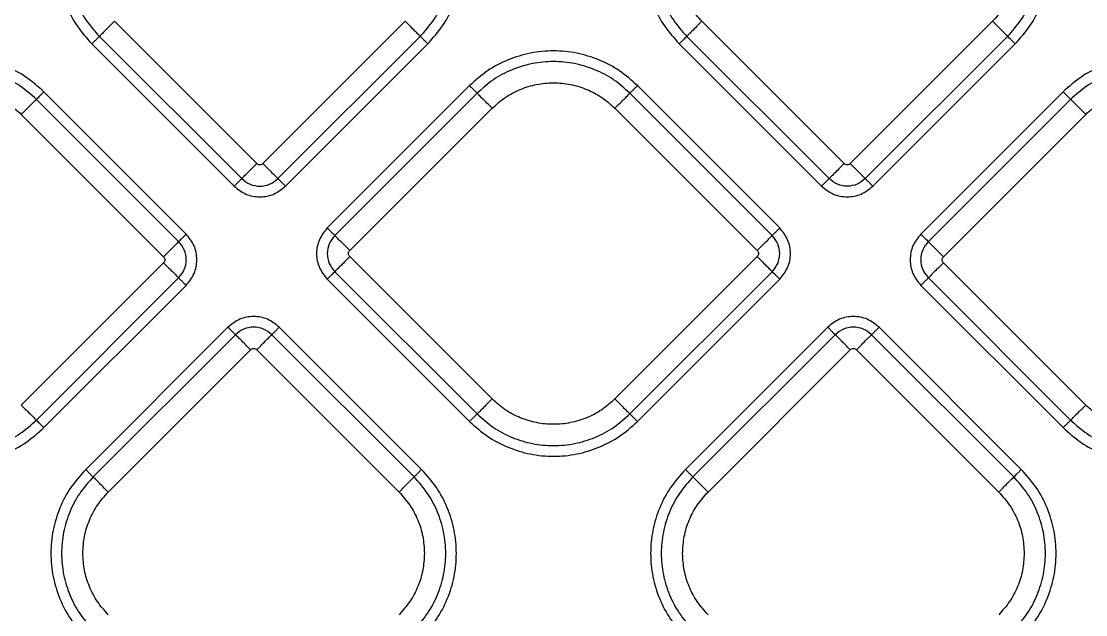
# Model space of a CAD drawing. Extents: x 400 to 501, y 484 to 634.
# Drawn here: x 456.23 to 461.158, y 556.683 to 559.431 of the extents above; entities that cross this region are included whole.
import ezdxf

# ---------------------------------------------------------------- set-up
doc = ezdxf.new("R2010")
doc.units = 0
doc.header["$MEASUREMENT"] = 0
doc.layers.add('DIM', color=3, linetype='Continuous')
doc.layers.add('GEOMETRY', color=3, linetype='Continuous', lineweight=25)

# ---------------------------------------------------------------- blocks, each defined once
blk = doc.blocks.new('2026 GRANDEE')
at = {"layer": 'GEOMETRY', "ltscale": 16}
for p, q in [((6.8952, -38.0681), (6.2364, -37.4093)), ((7.5823, -37.4093), (6.9235, -38.0681)), ((9.6147, -38.0682), (8.9559, -37.4093)), ((10.3018, -37.4093), (9.643, -38.0682)), ((6.1667, -37.479), (6.8255, -38.1379)), ((6.9932, -38.1379), (7.652, -37.479)), ((8.8861, -37.4791), (9.545, -38.1379)), ((9.7127, -38.1379), (10.3715, -37.4791)), ((6.1318, -37.5139), (6.7906, -38.1727)), ((7.0281, -38.1727), (7.6869, -37.5139)), ((8.8513, -37.5139), (9.5101, -38.1727)), ((9.7476, -38.1728), (10.4064, -37.5139)), ((6.5686, -38.3948), (5.9097, -37.7359)), ((7.8805, -37.7074), (7.2216, -38.3663)), ((7.9153, -37.7423), (7.2565, -38.4011)), ((9.2817, -38.4011), (8.6229, -37.7423)), ((9.3166, -38.3663), (8.6578, -37.7074)), ((10.6284, -37.7359), (9.9696, -38.3948)), ((6.5337, -38.4296), (5.8749, -37.7708)), ((10.6633, -37.7708), (10.0045, -38.4296)), ((5.8051, -37.8405), (6.464, -38.4994)), ((7.3262, -38.4709), (7.985, -37.812)), ((8.5532, -37.812), (9.212, -38.4709)), ((10.0742, -38.4994), (10.733, -37.8405)), ((6.464, -38.5276), (5.8051, -39.1865)), ((7.985, -39.158), (7.3262, -38.4991)), ((9.212, -38.4991), (8.5532, -39.158)), ((10.733, -39.1865), (10.0742, -38.5276)), ((7.2565, -38.5689), (7.9153, -39.2277)), ((8.6229, -39.2277), (9.2817, -38.5689)), ((5.8749, -39.2562), (6.5337, -38.5974)), ((5.9097, -39.2911), (6.5686, -38.6322)), ((7.2216, -38.6037), (7.8805, -39.2626)), ((8.6578, -39.2626), (9.3166, -38.6037)), ((9.9696, -38.6322), (10.6284, -39.2911)), ((10.0045, -38.5974), (10.6633, -39.2562)), ((6.7621, -38.8258), (6.1033, -39.4846)), ((7.6584, -39.4846), (6.9996, -38.8258)), ((9.5386, -38.8258), (8.8798, -39.4846)), ((10.4349, -39.4846), (9.7761, -38.8258)), ((6.797, -38.8606), (6.1381, -39.5195)), ((7.6235, -39.5195), (6.9647, -38.8606)), ((9.5735, -38.8606), (8.9147, -39.5194)), ((10.4, -39.5194), (9.7412, -38.8606)), ((6.2079, -39.5892), (6.8667, -38.9304)), ((6.895, -38.9304), (7.5538, -39.5892)), ((8.9844, -39.5892), (9.6432, -38.9303)), ((9.6715, -38.9303), (10.3303, -39.5892))]:
    blk.add_line(p, q, dxfattribs=at)
for points in [[(6.1318, -36.7366), (6.1078, -36.7635), (6.0598, -36.8172), (6.0096, -36.9137), (5.9778, -37.0173), (5.9673, -37.1252), (5.9778, -37.2332), (6.0096, -37.3367), (6.0598, -37.4332), (6.1078, -37.487), (6.1318, -37.5139)], [(7.6869, -37.5139), (7.7109, -37.487), (7.7589, -37.4332), (7.8091, -37.3367), (7.8409, -37.2332), (7.8514, -37.1252), (7.8409, -37.0173), (7.8091, -36.9137), (7.7589, -36.8172), (7.7109, -36.7635), (7.6869, -36.7366)], [(8.8513, -36.7366), (8.8273, -36.7635), (8.7793, -36.8173), (8.729, -36.9138), (8.6973, -37.0173), (8.6868, -37.1253), (8.6973, -37.2332), (8.729, -37.3368), (8.7793, -37.4333), (8.8273, -37.487), (8.8513, -37.5139)], [(10.4064, -37.5139), (10.4304, -37.487), (10.4784, -37.4333), (10.5286, -37.3368), (10.5603, -37.2332), (10.5709, -37.1253), (10.5603, -37.0173), (10.5286, -36.9138), (10.4784, -36.8173), (10.4304, -36.7635), (10.4064, -36.7366)], [(6.1667, -36.7714), (6.1448, -36.7959), (6.1011, -36.8449), (6.0554, -36.9327), (6.0265, -37.027), (6.0169, -37.1252), (6.0265, -37.2235), (6.0554, -37.3178), (6.1011, -37.4056), (6.1448, -37.4546), (6.1667, -37.479)], [(7.652, -37.479), (7.6739, -37.4546), (7.7176, -37.4056), (7.7633, -37.3178), (7.7922, -37.2235), (7.8018, -37.1252), (7.7922, -37.027), (7.7633, -36.9327), (7.7176, -36.8449), (7.6739, -36.7959), (7.652, -36.7714)], [(8.8861, -36.7715), (8.8643, -36.796), (8.8206, -36.8449), (8.7749, -36.9327), (8.746, -37.027), (8.7364, -37.1253), (8.746, -37.2235), (8.7749, -37.3178), (8.8206, -37.4056), (8.8643, -37.4546), (8.8861, -37.4791)], [(10.3715, -37.4791), (10.3934, -37.4546), (10.4371, -37.4056), (10.4828, -37.3178), (10.5117, -37.2235), (10.5213, -37.1253), (10.5117, -37.027), (10.4828, -36.9327), (10.4371, -36.8449), (10.3934, -36.796), (10.3715, -36.7715)], [(8.9559, -37.4093), (8.9383, -37.3897), (8.9032, -37.3504), (8.8667, -37.2799), (8.8427, -37.2042), (8.8397, -37.1516), (8.8382, -37.1253)], [(10.4195, -37.1253), (10.418, -37.1516), (10.415, -37.2042), (10.391, -37.2799), (10.3545, -37.3504), (10.3194, -37.3897), (10.3018, -37.4093)], [(6.2364, -37.4093), (6.2281, -37.4176), (6.2115, -37.4341), (6.1899, -37.4558), (6.1733, -37.4724), (6.1689, -37.4768), (6.1667, -37.479)], [(7.5823, -37.4093), (7.5906, -37.4176), (7.6072, -37.4341), (7.6288, -37.4558), (7.6454, -37.4724), (7.6498, -37.4768), (7.652, -37.479)], [(8.9559, -37.4093), (8.9476, -37.4176), (8.931, -37.4342), (8.9094, -37.4558), (8.8928, -37.4724), (8.8884, -37.4768), (8.8861, -37.4791)], [(10.3018, -37.4093), (10.3101, -37.4176), (10.3266, -37.4342), (10.3483, -37.4558), (10.3649, -37.4724), (10.3693, -37.4768), (10.3715, -37.4791)], [(6.1318, -37.5139), (6.1359, -37.5097), (6.1442, -37.5015), (6.155, -37.4906), (6.1633, -37.4823), (6.1655, -37.4801), (6.1667, -37.479)], [(7.6869, -37.5139), (7.6828, -37.5097), (7.6745, -37.5015), (7.6637, -37.4906), (7.6554, -37.4823), (7.6532, -37.4801), (7.652, -37.479)], [(8.8513, -37.5139), (8.8554, -37.5098), (8.8637, -37.5015), (8.8745, -37.4907), (8.8828, -37.4824), (8.885, -37.4802), (8.8861, -37.4791)], [(10.4064, -37.5139), (10.4023, -37.5098), (10.394, -37.5015), (10.3832, -37.4907), (10.3749, -37.4824), (10.3726, -37.4802), (10.3715, -37.4791)], [(8.6578, -37.7074), (8.6309, -37.6834), (8.5771, -37.6355), (8.4806, -37.5852), (8.3771, -37.5535), (8.2691, -37.5429), (8.1611, -37.5535), (8.0576, -37.5852), (7.9611, -37.6355), (7.9073, -37.6834), (7.8805, -37.7074)], [(5.9097, -37.7359), (5.8828, -37.712), (5.8291, -37.664), (5.7326, -37.6137), (5.629, -37.582), (5.5211, -37.5714), (5.4131, -37.582), (5.3096, -37.6137), (5.2131, -37.664), (5.1593, -37.712), (5.1324, -37.7359)], [(8.6229, -37.7423), (8.5984, -37.7205), (8.5495, -37.6768), (8.4616, -37.631), (8.3674, -37.6022), (8.2691, -37.5926), (8.1708, -37.6022), (8.0766, -37.631), (7.9887, -37.6768), (7.9398, -37.7205), (7.9153, -37.7423)], [(11.4057, -37.7359), (11.3788, -37.712), (11.3251, -37.664), (11.2286, -37.6137), (11.125, -37.582), (11.0171, -37.5714), (10.9091, -37.582), (10.8056, -37.6137), (10.7091, -37.664), (10.6553, -37.712), (10.6284, -37.7359)], [(5.8749, -37.7708), (5.8504, -37.749), (5.8014, -37.7053), (5.7136, -37.6595), (5.6194, -37.6307), (5.5211, -37.6211), (5.4228, -37.6307), (5.3285, -37.6595), (5.2407, -37.7053), (5.1918, -37.749), (5.1673, -37.7708)], [(11.3709, -37.7708), (11.3464, -37.749), (11.2974, -37.7053), (11.2096, -37.6595), (11.1154, -37.6307), (11.0171, -37.6211), (10.9188, -37.6307), (10.8245, -37.6595), (10.7367, -37.7053), (10.6878, -37.749), (10.6633, -37.7708)], [(7.985, -37.812), (8.0047, -37.7945), (8.044, -37.7594), (8.1145, -37.7227), (8.1902, -37.6995), (8.2691, -37.6918), (8.348, -37.6995), (8.4237, -37.7227), (8.4942, -37.7594), (8.5335, -37.7945), (8.5532, -37.812)], [(5.237, -37.8405), (5.2567, -37.823), (5.296, -37.7879), (5.3665, -37.7512), (5.4422, -37.728), (5.5211, -37.7203), (5.6, -37.728), (5.6757, -37.7512), (5.7462, -37.7879), (5.7855, -37.823), (5.8051, -37.8405)], [(5.9097, -37.7359), (5.9056, -37.7401), (5.8973, -37.7484), (5.8865, -37.7592), (5.8782, -37.7675), (5.876, -37.7697), (5.8749, -37.7708)], [(7.8805, -37.7074), (7.8846, -37.7116), (7.8929, -37.7199), (7.9037, -37.7307), (7.912, -37.739), (7.9142, -37.7412), (7.9153, -37.7423)], [(7.985, -37.812), (7.9768, -37.8037), (7.9602, -37.7872), (7.9386, -37.7655), (7.922, -37.7489), (7.9175, -37.7445), (7.9153, -37.7423)], [(8.5532, -37.812), (8.5615, -37.8037), (8.578, -37.7872), (8.5997, -37.7655), (8.6163, -37.7489), (8.6207, -37.7445), (8.6229, -37.7423)], [(8.6578, -37.7074), (8.6536, -37.7116), (8.6453, -37.7199), (8.6345, -37.7307), (8.6262, -37.739), (8.624, -37.7412), (8.6229, -37.7423)], [(10.6284, -37.7359), (10.6326, -37.7401), (10.6408, -37.7484), (10.6517, -37.7592), (10.66, -37.7675), (10.6622, -37.7697), (10.6633, -37.7708)], [(10.733, -37.8405), (10.7527, -37.823), (10.792, -37.7879), (10.8625, -37.7512), (10.9382, -37.728), (11.0171, -37.7203), (11.096, -37.728), (11.1717, -37.7512), (11.2422, -37.7879), (11.2815, -37.823), (11.3011, -37.8405)], [(5.8051, -37.8405), (5.8134, -37.8323), (5.83, -37.8157), (5.8516, -37.794), (5.8682, -37.7774), (5.8727, -37.773), (5.8749, -37.7708)], [(10.733, -37.8405), (10.7247, -37.8323), (10.7082, -37.8157), (10.6865, -37.794), (10.6699, -37.7774), (10.6655, -37.773), (10.6633, -37.7708)], [(6.8255, -38.1379), (6.8277, -38.1356), (6.8321, -38.1312), (6.8487, -38.1146), (6.8704, -38.093), (6.8869, -38.0764), (6.8952, -38.0681)], [(6.9235, -38.0681), (6.9318, -38.0764), (6.9483, -38.093), (6.97, -38.1146), (6.9866, -38.1312), (6.991, -38.1356), (6.9932, -38.1379)], [(9.6147, -38.0682), (9.6064, -38.0764), (9.5899, -38.093), (9.5682, -38.1147), (9.5516, -38.1313), (9.5472, -38.1357), (9.545, -38.1379)], [(9.643, -38.0682), (9.6513, -38.0764), (9.6678, -38.093), (9.6895, -38.1147), (9.7061, -38.1313), (9.7105, -38.1357), (9.7127, -38.1379)], [(6.8255, -38.1379), (6.8244, -38.139), (6.8222, -38.1412), (6.8139, -38.1495), (6.803, -38.1603), (6.7948, -38.1686), (6.7906, -38.1727)], [(7.0281, -38.1727), (7.0239, -38.1686), (7.0157, -38.1603), (7.0048, -38.1495), (6.9965, -38.1412), (6.9943, -38.139), (6.9932, -38.1379)], [(9.545, -38.1379), (9.5439, -38.139), (9.5417, -38.1412), (9.5334, -38.1495), (9.5225, -38.1603), (9.5143, -38.1686), (9.5101, -38.1728)], [(9.7476, -38.1727), (9.7434, -38.1686), (9.7351, -38.1603), (9.7243, -38.1495), (9.716, -38.1412), (9.7138, -38.139), (9.7127, -38.1379)], [(7.2216, -38.3663), (7.2258, -38.3704), (7.234, -38.3787), (7.2449, -38.3895), (7.2532, -38.3978), (7.2554, -38.4), (7.2565, -38.4011)], [(9.3166, -38.3663), (9.3125, -38.3704), (9.3042, -38.3787), (9.2933, -38.3895), (9.285, -38.3978), (9.2828, -38.4), (9.2817, -38.4011)], [(6.464, -38.4994), (6.4723, -38.4911), (6.4888, -38.4745), (6.5105, -38.4529), (6.5271, -38.4363), (6.5315, -38.4319), (6.5337, -38.4296)], [(6.5686, -38.3948), (6.5644, -38.3989), (6.5561, -38.4072), (6.5453, -38.418), (6.537, -38.4263), (6.5348, -38.4285), (6.5337, -38.4296)], [(7.3262, -38.4709), (7.3179, -38.4626), (7.3014, -38.446), (7.2797, -38.4244), (7.2631, -38.4078), (7.2587, -38.4033), (7.2565, -38.4011)], [(9.212, -38.4709), (9.2203, -38.4626), (9.2368, -38.446), (9.2585, -38.4244), (9.2751, -38.4078), (9.2795, -38.4033), (9.2817, -38.4011)], [(9.9696, -38.3948), (9.9737, -38.3989), (9.982, -38.4072), (9.9928, -38.418), (10.0011, -38.4263), (10.0033, -38.4285), (10.0045, -38.4296)], [(10.0742, -38.4994), (10.0659, -38.4911), (10.0493, -38.4745), (10.0277, -38.4529), (10.0111, -38.4363), (10.0067, -38.4319), (10.0045, -38.4296)], [(6.464, -38.5276), (6.4723, -38.5359), (6.4888, -38.5525), (6.5105, -38.5741), (6.5271, -38.5907), (6.5315, -38.5952), (6.5337, -38.5974)], [(7.3262, -38.4991), (7.3179, -38.5074), (7.3014, -38.524), (7.2797, -38.5456), (7.2631, -38.5622), (7.2587, -38.5666), (7.2565, -38.5689)], [(9.212, -38.4991), (9.2203, -38.5074), (9.2368, -38.524), (9.2585, -38.5456), (9.2751, -38.5622), (9.2795, -38.5666), (9.2817, -38.5689)], [(10.0742, -38.5276), (10.0659, -38.5359), (10.0493, -38.5525), (10.0277, -38.5741), (10.0111, -38.5907), (10.0067, -38.5952), (10.0045, -38.5974)], [(7.2216, -38.6037), (7.2258, -38.5996), (7.234, -38.5913), (7.2449, -38.5805), (7.2532, -38.5722), (7.2554, -38.57), (7.2565, -38.5689)], [(9.3166, -38.6037), (9.3125, -38.5996), (9.3042, -38.5913), (9.2933, -38.5805), (9.285, -38.5722), (9.2828, -38.57), (9.2817, -38.5689)], [(6.5686, -38.6322), (6.5644, -38.6281), (6.5561, -38.6198), (6.5453, -38.609), (6.537, -38.6007), (6.5348, -38.5985), (6.5337, -38.5974)], [(9.9696, -38.6322), (9.9737, -38.6281), (9.982, -38.6198), (9.9928, -38.609), (10.0011, -38.6007), (10.0033, -38.5985), (10.0045, -38.5974)], [(6.7621, -38.8258), (6.7663, -38.8299), (6.7745, -38.8382), (6.7854, -38.849), (6.7937, -38.8573), (6.7959, -38.8595), (6.797, -38.8606)], [(6.9996, -38.8258), (6.9954, -38.8299), (6.9871, -38.8382), (6.9763, -38.849), (6.968, -38.8573), (6.9658, -38.8595), (6.9647, -38.8606)], [(9.5386, -38.8258), (9.5428, -38.8299), (9.551, -38.8382), (9.5619, -38.849), (9.5702, -38.8573), (9.5724, -38.8595), (9.5735, -38.8606)], [(9.7761, -38.8258), (9.7719, -38.8299), (9.7637, -38.8382), (9.7528, -38.849), (9.7445, -38.8573), (9.7423, -38.8595), (9.7412, -38.8606)], [(6.8667, -38.9304), (6.8584, -38.9221), (6.8419, -38.9055), (6.8202, -38.8839), (6.8036, -38.8673), (6.7992, -38.8629), (6.797, -38.8606)], [(6.895, -38.9304), (6.9033, -38.9221), (6.9198, -38.9055), (6.9415, -38.8839), (6.9581, -38.8673), (6.9625, -38.8629), (6.9647, -38.8606)], [(9.6432, -38.9303), (9.6349, -38.9221), (9.6184, -38.9055), (9.5967, -38.8838), (9.5801, -38.8673), (9.5757, -38.8628), (9.5735, -38.8606)], [(9.6715, -38.9303), (9.6798, -38.9221), (9.6963, -38.9055), (9.718, -38.8838), (9.7346, -38.8673), (9.739, -38.8628), (9.7412, -38.8606)], [(7.9153, -39.2277), (7.9175, -39.2255), (7.922, -39.2211), (7.9386, -39.2045), (7.9602, -39.1828), (7.9768, -39.1662), (7.985, -39.158)], [(8.5532, -39.158), (8.5335, -39.1755), (8.4942, -39.2106), (8.4237, -39.2473), (8.348, -39.2705), (8.2691, -39.2782), (8.1902, -39.2705), (8.1145, -39.2473), (8.044, -39.2106), (8.0047, -39.1755), (7.985, -39.158)], [(8.5532, -39.158), (8.5615, -39.1662), (8.578, -39.1828), (8.5997, -39.2045), (8.6163, -39.2211), (8.6207, -39.2255), (8.6229, -39.2277)], [(5.8051, -39.1865), (5.8134, -39.1948), (5.83, -39.2113), (5.8516, -39.233), (5.8682, -39.2496), (5.8727, -39.254), (5.8749, -39.2562)], [(10.6633, -39.2562), (10.6655, -39.254), (10.6699, -39.2496), (10.6865, -39.233), (10.7082, -39.2113), (10.7247, -39.1948), (10.733, -39.1865)], [(11.3011, -39.1865), (11.2815, -39.204), (11.2422, -39.2391), (11.1717, -39.2758), (11.096, -39.299), (11.0171, -39.3067), (10.9382, -39.299), (10.8625, -39.2758), (10.792, -39.2391), (10.7527, -39.204), (10.733, -39.1865)], [(5.1673, -39.2562), (5.1918, -39.278), (5.2407, -39.3217), (5.3285, -39.3675), (5.4228, -39.3963), (5.5211, -39.4059), (5.6194, -39.3963), (5.7136, -39.3675), (5.8014, -39.3217), (5.8504, -39.278), (5.8749, -39.2562)], [(5.9097, -39.2911), (5.9056, -39.2869), (5.8973, -39.2786), (5.8865, -39.2678), (5.8782, -39.2595), (5.876, -39.2573), (5.8749, -39.2562)], [(7.9153, -39.2277), (7.9142, -39.2288), (7.912, -39.231), (7.9037, -39.2393), (7.8929, -39.2501), (7.8846, -39.2584), (7.8805, -39.2626)], [(7.8805, -39.2626), (7.9073, -39.2865), (7.9611, -39.3345), (8.0576, -39.3848), (8.1611, -39.4165), (8.2691, -39.4271), (8.3771, -39.4165), (8.4806, -39.3848), (8.5771, -39.3345), (8.6309, -39.2865), (8.6578, -39.2626)], [(7.9153, -39.2277), (7.9398, -39.2495), (7.9887, -39.2932), (8.0766, -39.339), (8.1708, -39.3678), (8.2691, -39.3774), (8.3674, -39.3678), (8.4616, -39.339), (8.5495, -39.2932), (8.5984, -39.2495), (8.6229, -39.2277)], [(8.6578, -39.2626), (8.6536, -39.2584), (8.6453, -39.2501), (8.6345, -39.2393), (8.6262, -39.231), (8.624, -39.2288), (8.6229, -39.2277)], [(10.6633, -39.2562), (10.6622, -39.2573), (10.66, -39.2595), (10.6517, -39.2678), (10.6408, -39.2786), (10.6326, -39.2869), (10.6284, -39.2911)], [(10.6633, -39.2562), (10.6878, -39.278), (10.7367, -39.3217), (10.8245, -39.3675), (10.9188, -39.3963), (11.0171, -39.4059), (11.1154, -39.3963), (11.2096, -39.3675), (11.2974, -39.3217), (11.3464, -39.278), (11.3709, -39.2562)], [(5.1324, -39.2911), (5.1593, -39.3151), (5.2131, -39.363), (5.3096, -39.4133), (5.4131, -39.445), (5.5211, -39.4556), (5.629, -39.445), (5.7326, -39.4133), (5.8291, -39.363), (5.8828, -39.3151), (5.9097, -39.2911)], [(10.6284, -39.2911), (10.6553, -39.3151), (10.7091, -39.363), (10.8056, -39.4133), (10.9091, -39.445), (11.0171, -39.4556), (11.125, -39.445), (11.2286, -39.4133), (11.3251, -39.363), (11.3788, -39.3151), (11.4057, -39.2911)], [(6.1033, -39.4846), (6.0793, -39.5115), (6.0313, -39.5653), (5.981, -39.6618), (5.9493, -39.7653), (5.9388, -39.8733), (5.9493, -39.9812), (5.981, -40.0848), (6.0313, -40.1813), (6.0793, -40.235), (6.1033, -40.2619)], [(6.1381, -39.5195), (6.1163, -39.544), (6.0726, -39.5929), (6.0269, -39.6807), (5.998, -39.775), (5.9884, -39.8733), (5.998, -39.9715), (6.0269, -40.0658), (6.0726, -40.1536), (6.1163, -40.2026), (6.1381, -40.2271)], [(6.1033, -39.4846), (6.1074, -39.4888), (6.1157, -39.497), (6.1265, -39.5079), (6.1348, -39.5162), (6.137, -39.5184), (6.1381, -39.5195)], [(6.2079, -39.5892), (6.1996, -39.5809), (6.183, -39.5644), (6.1614, -39.5427), (6.1448, -39.5261), (6.1404, -39.5217), (6.1381, -39.5195)], [(7.5538, -39.5892), (7.5621, -39.5809), (7.5786, -39.5644), (7.6003, -39.5427), (7.6169, -39.5261), (7.6213, -39.5217), (7.6235, -39.5195)], [(7.6584, -39.4846), (7.6543, -39.4888), (7.646, -39.497), (7.6352, -39.5079), (7.6269, -39.5162), (7.6246, -39.5184), (7.6235, -39.5195)], [(7.6235, -40.2271), (7.6454, -40.2026), (7.6891, -40.1536), (7.7348, -40.0658), (7.7637, -39.9715), (7.7733, -39.8733), (7.7637, -39.775), (7.7348, -39.6807), (7.6891, -39.5929), (7.6454, -39.544), (7.6235, -39.5195)], [(7.6584, -40.2619), (7.6824, -40.235), (7.7304, -40.1813), (7.7806, -40.0848), (7.8123, -39.9812), (7.8229, -39.8733), (7.8123, -39.7653), (7.7806, -39.6618), (7.7304, -39.5653), (7.6824, -39.5115), (7.6584, -39.4846)], [(8.8798, -39.4846), (8.8558, -39.5115), (8.8078, -39.5652), (8.7576, -39.6617), (8.7258, -39.7653), (8.7153, -39.8732), (8.7258, -39.9812), (8.7576, -40.0847), (8.8078, -40.1812), (8.8558, -40.235), (8.8798, -40.2619)], [(8.9147, -39.5194), (8.8928, -39.5439), (8.8491, -39.5929), (8.8034, -39.6807), (8.7745, -39.775), (8.7649, -39.8732), (8.7745, -39.9715), (8.8034, -40.0658), (8.8491, -40.1536), (8.8928, -40.2026), (8.9147, -40.227)], [(8.8798, -39.4846), (8.8839, -39.4887), (8.8922, -39.497), (8.903, -39.5078), (8.9113, -39.5161), (8.9135, -39.5183), (8.9147, -39.5194)], [(8.9844, -39.5892), (8.9761, -39.5809), (8.9595, -39.5643), (8.9379, -39.5427), (8.9213, -39.5261), (8.9169, -39.5217), (8.9147, -39.5194)], [(10.3303, -39.5892), (10.3386, -39.5809), (10.3552, -39.5643), (10.3768, -39.5427), (10.3934, -39.5261), (10.3978, -39.5217), (10.4, -39.5194)], [(10.4349, -39.4846), (10.4308, -39.4887), (10.4225, -39.497), (10.4117, -39.5078), (10.4034, -39.5161), (10.4012, -39.5183), (10.4, -39.5194)], [(10.4, -40.227), (10.4219, -40.2026), (10.4656, -40.1536), (10.5113, -40.0658), (10.5402, -39.9715), (10.5498, -39.8732), (10.5402, -39.775), (10.5113, -39.6807), (10.4656, -39.5929), (10.4219, -39.5439), (10.4, -39.5194)], [(10.4349, -40.2619), (10.4589, -40.235), (10.5069, -40.1812), (10.5571, -40.0847), (10.5889, -39.9812), (10.5994, -39.8732), (10.5889, -39.7653), (10.5571, -39.6617), (10.5069, -39.5652), (10.4589, -39.5115), (10.4349, -39.4846)], [(6.0902, -39.8733), (6.0917, -39.847), (6.0947, -39.7944), (6.1187, -39.7187), (6.1552, -39.6481), (6.1903, -39.6089), (6.2079, -39.5892)], [(7.5538, -39.5892), (7.5714, -39.6089), (7.6065, -39.6481), (7.643, -39.7187), (7.667, -39.7944), (7.67, -39.847), (7.6715, -39.8733)], [(8.8667, -39.8732), (8.8682, -39.8469), (8.8712, -39.7943), (8.8952, -39.7186), (8.9317, -39.6481), (8.9668, -39.6088), (8.9844, -39.5892)], [(10.3303, -39.5892), (10.3479, -39.6088), (10.383, -39.6481), (10.4195, -39.7186), (10.4435, -39.7943), (10.4465, -39.8469), (10.448, -39.8732)], [(6.2079, -40.1573), (6.1903, -40.1377), (6.1552, -40.0984), (6.1187, -40.0279), (6.0947, -39.9522), (6.0917, -39.8996), (6.0902, -39.8733)], [(7.6715, -39.8733), (7.67, -39.8996), (7.667, -39.9522), (7.643, -40.0279), (7.6065, -40.0984), (7.5714, -40.1377), (7.5538, -40.1573)], [(8.9844, -40.1573), (8.9668, -40.1377), (8.9317, -40.0984), (8.8952, -40.0278), (8.8712, -39.9521), (8.8682, -39.8995), (8.8667, -39.8732)], [(10.448, -39.8732), (10.4465, -39.8995), (10.4435, -39.9521), (10.4195, -40.0278), (10.383, -40.0984), (10.3479, -40.1377), (10.3303, -40.1573)]]:
    blk.add_open_spline(points, degree=3, dxfattribs=at)
for points, knots in [([(6.9235, -38.0681), (6.9214, -38.0698), (6.9173, -38.073), (6.9093, -38.0745), (6.9014, -38.073), (6.8973, -38.0698), (6.8952, -38.0681)], [0, 0, 0, 0, 0.250227, 0.500001, 0.749773, 1, 1, 1, 1]), ([(9.643, -38.0682), (9.6409, -38.0698), (9.6368, -38.0731), (9.6288, -38.0745), (9.6209, -38.0731), (9.6168, -38.0698), (9.6147, -38.0682)], [0, 0, 0, 0, 0.250227, 0.500001, 0.749773, 1, 1, 1, 1]), ([(6.8255, -38.1379), (6.8377, -38.1476), (6.8623, -38.167), (6.9093, -38.1754), (6.9564, -38.167), (6.981, -38.1476), (6.9932, -38.1379)], [0, 0, 0, 0, 0.2499848, 0.4999945, 0.7500184, 1, 1, 1, 1]), ([(9.7127, -38.1379), (9.7004, -38.1476), (9.6759, -38.167), (9.6288, -38.1755), (9.5817, -38.167), (9.5572, -38.1476), (9.545, -38.1379)], [0, 0, 0, 0, 0.249989, 0.499995, 0.750011, 1, 1, 1, 1]), ([(6.7906, -38.1727), (6.808, -38.1865), (6.8427, -38.214), (6.9093, -38.2259), (6.976, -38.214), (7.0107, -38.1865), (7.0281, -38.1727)], [0, 0, 0, 0, 0.250039, 0.499994, 0.749965, 1, 1, 1, 1]), ([(9.5101, -38.1727), (9.5275, -38.1865), (9.5622, -38.214), (9.6288, -38.2259), (9.6955, -38.214), (9.7302, -38.1865), (9.7476, -38.1728)], [0, 0, 0, 0, 0.250033, 0.500005, 0.749962, 1, 1, 1, 1]), ([(7.2216, -38.3663), (7.2079, -38.3836), (7.1804, -38.4183), (7.1684, -38.485), (7.1804, -38.5517), (7.2079, -38.5864), (7.2216, -38.6037)], [0, 0, 0, 0, 0.250039, 0.499994, 0.749965, 1, 1, 1, 1]), ([(9.3166, -38.6037), (9.3303, -38.5864), (9.3578, -38.5517), (9.3698, -38.485), (9.3578, -38.4183), (9.3303, -38.3836), (9.3166, -38.3663)], [0, 0, 0, 0, 0.2500385, 0.4999937, 0.7499651, 1, 1, 1, 1]), ([(6.5337, -38.5974), (6.5434, -38.5851), (6.5628, -38.5606), (6.5713, -38.5135), (6.5628, -38.4664), (6.5434, -38.4419), (6.5337, -38.4296)], [0, 0, 0, 0, 0.249985, 0.499995, 0.750018, 1, 1, 1, 1]), ([(6.5686, -38.6322), (6.5823, -38.6149), (6.6098, -38.5802), (6.6217, -38.5135), (6.6098, -38.4468), (6.5823, -38.4121), (6.5686, -38.3948)], [0, 0, 0, 0, 0.250039, 0.499994, 0.749965, 1, 1, 1, 1]), ([(7.2565, -38.4011), (7.2468, -38.4134), (7.2273, -38.4379), (7.2189, -38.485), (7.2273, -38.5321), (7.2468, -38.5566), (7.2565, -38.5689)], [0, 0, 0, 0, 0.249985, 0.499995, 0.750018, 1, 1, 1, 1]), ([(9.2817, -38.5689), (9.2914, -38.5566), (9.3109, -38.5321), (9.3193, -38.485), (9.3109, -38.4379), (9.2914, -38.4134), (9.2817, -38.4011)], [0, 0, 0, 0, 0.249985, 0.499995, 0.750018, 1, 1, 1, 1]), ([(9.9696, -38.3948), (9.9558, -38.4121), (9.9283, -38.4468), (9.9164, -38.5135), (9.9283, -38.5802), (9.9558, -38.6149), (9.9696, -38.6322)], [0, 0, 0, 0, 0.250039, 0.499994, 0.749965, 1, 1, 1, 1]), ([(10.0045, -38.4296), (9.9947, -38.4419), (9.9753, -38.4664), (9.9669, -38.5135), (9.9753, -38.5606), (9.9947, -38.5851), (10.0045, -38.5974)], [0, 0, 0, 0, 0.249985, 0.499995, 0.750018, 1, 1, 1, 1]), ([(7.3262, -38.4991), (7.3246, -38.4971), (7.3213, -38.4929), (7.3199, -38.485), (7.3213, -38.4771), (7.3246, -38.4729), (7.3262, -38.4709)], [0, 0, 0, 0, 0.250227, 0.500001, 0.749773, 1, 1, 1, 1]), ([(9.212, -38.4709), (9.2136, -38.4729), (9.2169, -38.4771), (9.2184, -38.485), (9.2169, -38.4929), (9.2136, -38.4971), (9.212, -38.4991)], [0, 0, 0, 0, 0.2502271, 0.500001, 0.7497726, 1, 1, 1, 1]), ([(6.464, -38.4994), (6.4656, -38.5014), (6.4689, -38.5056), (6.4703, -38.5135), (6.4689, -38.5214), (6.4656, -38.5256), (6.464, -38.5276)], [0, 0, 0, 0, 0.250227, 0.500001, 0.749773, 1, 1, 1, 1]), ([(10.0742, -38.5276), (10.0725, -38.5256), (10.0693, -38.5214), (10.0678, -38.5135), (10.0693, -38.5056), (10.0725, -38.5014), (10.0742, -38.4994)], [0, 0, 0, 0, 0.250227, 0.500001, 0.749773, 1, 1, 1, 1]), ([(6.9996, -38.8258), (6.9822, -38.812), (6.9475, -38.7845), (6.8808, -38.7726), (6.8142, -38.7845), (6.7795, -38.812), (6.7621, -38.8258)], [0, 0, 0, 0, 0.250039, 0.499994, 0.749965, 1, 1, 1, 1]), ([(9.7761, -38.8258), (9.7587, -38.812), (9.724, -38.7845), (9.6574, -38.7726), (9.5907, -38.7845), (9.556, -38.812), (9.5386, -38.8258)], [0, 0, 0, 0, 0.2500385, 0.4999937, 0.7499651, 1, 1, 1, 1]), ([(6.9647, -38.8606), (6.9524, -38.8509), (6.9279, -38.8315), (6.8808, -38.8231), (6.8337, -38.8315), (6.8092, -38.8509), (6.797, -38.8606)], [0, 0, 0, 0, 0.249985, 0.499995, 0.750018, 1, 1, 1, 1]), ([(9.7412, -38.8606), (9.729, -38.8509), (9.7044, -38.8315), (9.6573, -38.8231), (9.6103, -38.8315), (9.5857, -38.8509), (9.5735, -38.8606)], [0, 0, 0, 0, 0.249985, 0.499995, 0.750018, 1, 1, 1, 1]), ([(6.8667, -38.9304), (6.8688, -38.9287), (6.8729, -38.9255), (6.8808, -38.924), (6.8888, -38.9255), (6.8929, -38.9287), (6.895, -38.9304)], [0, 0, 0, 0, 0.250227, 0.500001, 0.749773, 1, 1, 1, 1]), ([(9.6432, -38.9303), (9.6453, -38.9287), (9.6494, -38.9254), (9.6573, -38.924), (9.6653, -38.9254), (9.6694, -38.9287), (9.6715, -38.9303)], [0, 0, 0, 0, 0.250227, 0.500001, 0.749773, 1, 1, 1, 1])]:
    blk.add_open_spline(points, degree=3, knots=knots, dxfattribs=at)

msp = doc.modelspace()

# ---------------------------------------------------------------- block references
at = {"layer": 'DIM'}
msp.add_blockref('2026 GRANDEE', (450.4248, 596.8403), dxfattribs=at)

doc.saveas('drawing.dxf')
